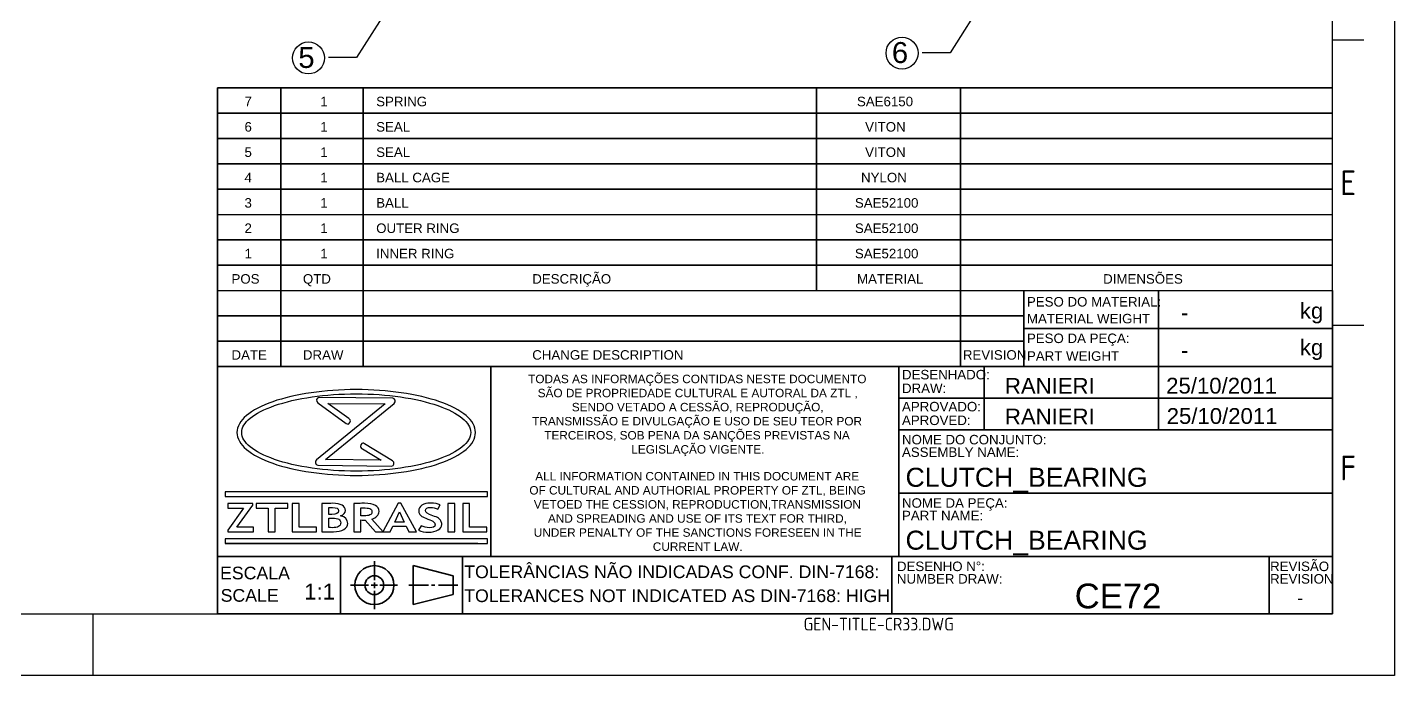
# Model space of a CAD drawing. Header units: millimetres. Extents: x 2626 to 2999, y 1108 to 1371.
# Drawn here: x 2803 to 2998.8, y 1107.7 to 1200.6 of the extents above; entities that cross this region are included whole.
import ezdxf
from ezdxf import colors
from ezdxf.entities.mleader import LeaderData, LeaderLine
from ezdxf.enums import TextEntityAlignment as Align
from ezdxf.math import Vec2, Vec3

# ---------------------------------------------------------------- set-up
doc = ezdxf.new("R2010")
doc.units = ezdxf.units.MM
doc.linetypes.add('ACAD_ISO02W100', pattern=[15, 12, -3])
doc.linetypes.add('ACAD_ISO05W100', pattern=[33, 24, -3, 0, -3, 0, -3])
for name, color, linetype, lineweight in [('AM_5', 3, 'Continuous', 25), ('AM_8', 40, 'ACAD_ISO02W100', 35), ('AM_BOR', 2, 'ACAD_ISO05W100', 35)]:
    doc.layers.add(name, color=color, linetype=linetype, lineweight=lineweight)
doc.layers.add('Camada 1', color=7, linetype='Continuous')
doc.styles.add('ACISOTS', font='isocp.shx', dxfattribs={"height": 1})
doc.styles.get("Standard").update_dxf_attribs({"font": 'arial.ttf'})

# ---------------------------------------------------------------- blocks, each defined once
blk = doc.blocks.new('A3 ZTL')
for p, q in [((401.17, 9.78), (401.17, 280.82)), ((19.57, 9.78), (401.17, 9.78))]:
    blk.add_line(p, q)
at = {"layer": 'AM_BOR', "color": 135, "linetype": 'Continuous', "lineweight": 25}
for p, q in [((410.96, 290.61), (410.96, 0)), ((410.96, 0), (0, 0))]:
    blk.add_line(p, q, dxfattribs=at)
at = {"layer": 'AM_BOR', "color": 135, "lineweight": 25}
for p, q in [((406.07, 100.29), (401.17, 100.29)), ((406.07, 55.28), (401.17, 55.28)), ((205.48, 9.78), (205.48, 0))]:
    blk.add_line(p, q, dxfattribs=at)
at = {"layer": 'AM_BOR', "color": 135, "lineweight": 25, "style": 'ACISOTS'}
for s, p in [('E', (403.62, 77.79)), ('F', (403.62, 32.78))]:
    blk.add_text(s, height=3.91, dxfattribs=at).set_placement(p, align=Align.MIDDLE)

msp = doc.modelspace()

# ---------------------------------------------------------------- linework, layer by layer
at = {"linetype": 'Continuous'}
for p, q in [((2830.246, 1173.741), (2989.966, 1173.741)), ((2830.246, 1162.851), (2989.966, 1162.851))]:
    msp.add_line(p, q, dxfattribs=at)
at = {"layer": 'AM_5'}
for centre in [(2928.288, 1196.869), (2843.275, 1196.166)]:
    msp.add_circle(centre, 2.291, dxfattribs=at)
at = {"layer": 'AM_8', "color": 0, "linetype": 'Continuous'}
for p, q in [((2830.246, 1191.891), (2830.246, 1116.568)), ((2830.246, 1191.891), (2989.966, 1191.891)), ((2839.321, 1191.891), (2839.321, 1151.961)), ((2851.118, 1191.891), (2851.118, 1151.961)), ((2916.052, 1191.891), (2916.052, 1162.851)), ((2936.648, 1191.891), (2936.648, 1151.961)), ((2830.246, 1188.261), (2989.966, 1188.261)), ((2830.246, 1184.631), (2989.966, 1184.631)), ((2830.246, 1181.001), (2989.966, 1181.001)), ((2830.246, 1181.001), (2989.966, 1181.001)), ((2830.246, 1177.371), (2989.966, 1177.371)), ((2989.966, 1170.111), (2830.246, 1170.111)), ((2989.966, 1170.111), (2830.246, 1170.111)), ((2830.246, 1166.481), (2989.966, 1166.481)), ((2945.723, 1151.961), (2945.723, 1162.851)), ((2965.009, 1162.851), (2965.009, 1157.406)), ((2989.966, 1116.568), (2989.966, 1162.851)), ((2945.723, 1159.221), (2830.246, 1159.221)), ((2945.723, 1157.406), (2989.966, 1157.406)), ((2965.009, 1157.406), (2965.009, 1151.961)), ((2830.246, 1155.591), (2945.723, 1155.591)), ((2830.246, 1151.961), (2926.441, 1151.961)), ((2869.402, 1151.961), (2869.402, 1124.736)), ((2926.441, 1151.961), (2989.966, 1151.961)), ((2927.826, 1151.961), (2927.826, 1134.718)), ((2940.053, 1151.961), (2940.053, 1142.886)), ((2965.009, 1151.961), (2965.009, 1142.886)), ((2927.826, 1147.423), (2989.966, 1147.423)), ((2927.826, 1142.886), (2989.966, 1142.886)), ((2927.826, 1134.718), (2927.826, 1124.736)), ((2927.826, 1133.811), (2989.966, 1133.811)), ((2831.336, 1126.642), (2867.528, 1126.642)), ((2926.441, 1124.736), (2830.246, 1124.736)), ((2847.882, 1124.736), (2847.882, 1116.568)), ((2852.718, 1124.081), (2852.718, 1121.388)), ((2865.358, 1124.736), (2865.358, 1116.568)), ((2926.441, 1124.736), (2980.891, 1124.736)), ((2926.819, 1116.568), (2926.819, 1124.736)), ((2989.966, 1124.736), (2980.891, 1124.736)), ((2980.891, 1124.736), (2980.891, 1116.568)), ((2864, 1121.998), (2858.291, 1123.446)), ((2858.291, 1123.446), (2858.291, 1117.858)), ((2849.306, 1120.652), (2851.868, 1120.652)), ((2852.256, 1120.652), (2853.158, 1120.652)), ((2852.718, 1121.014), (2852.718, 1120.209)), ((2853.505, 1120.652), (2856.051, 1120.652)), ((2857.669, 1120.652), (2860.476, 1120.652)), ((2860.908, 1120.652), (2861.36, 1120.652)), ((2861.882, 1120.652), (2864.662, 1120.652)), ((2864, 1121.998), (2864, 1119.306)), ((2852.718, 1119.849), (2852.718, 1117.223)), ((2864, 1119.306), (2858.291, 1117.858)), ((2830.246, 1116.568), (2989.966, 1116.568))]:
    msp.add_line(p, q, dxfattribs=at)
for radius in [2.794, 1.346]:
    msp.add_circle((2852.718, 1120.652), radius, dxfattribs=at)
at = {"layer": 'Camada 1'}
for points, knots in [([(2850.121, 1148.663), (2852.401, 1148.663), (2854.58, 1148.503), (2856.571, 1148.214), (2856.571, 1148.214), (2858.64, 1147.914), (2860.506, 1147.474), (2862.071, 1146.927), (2862.071, 1146.927), (2863.677, 1146.367), (2864.973, 1145.69), (2865.86, 1144.933), (2865.86, 1144.933), (2866.722, 1144.195), (2867.199, 1143.38), (2867.199, 1142.518), (2867.199, 1142.518), (2867.199, 1141.655), (2866.722, 1140.84), (2865.86, 1140.102), (2865.86, 1140.102), (2864.973, 1139.345), (2863.677, 1138.668), (2862.071, 1138.108), (2862.071, 1138.108), (2860.506, 1137.561), (2858.64, 1137.121), (2856.571, 1136.82), (2856.571, 1136.82), (2854.58, 1136.531), (2852.401, 1136.372), (2850.121, 1136.372), (2850.121, 1136.372), (2847.841, 1136.372), (2845.662, 1136.531), (2843.671, 1136.82), (2843.671, 1136.82), (2841.602, 1137.121), (2839.736, 1137.561), (2838.171, 1138.108), (2838.171, 1138.108), (2836.565, 1138.668), (2835.268, 1139.345), (2834.382, 1140.102), (2834.382, 1140.102), (2833.519, 1140.84), (2833.043, 1141.655), (2833.043, 1142.518), (2833.043, 1142.518), (2833.043, 1143.38), (2833.519, 1144.195), (2834.382, 1144.933), (2834.382, 1144.933), (2835.268, 1145.69), (2836.565, 1146.367), (2838.171, 1146.927), (2838.171, 1146.927), (2839.736, 1147.474), (2841.602, 1147.914), (2843.671, 1148.214), (2843.671, 1148.214), (2845.662, 1148.503), (2847.841, 1148.663), (2850.121, 1148.663)], [0, 0, 0, 0, 0.0588235, 0.0588235, 0.0588235, 0.0588235, 0.1176471, 0.1176471, 0.1176471, 0.1176471, 0.1764706, 0.1764706, 0.1764706, 0.1764706, 0.2352941, 0.2352941, 0.2352941, 0.2352941, 0.2941176, 0.2941176, 0.2941176, 0.2941176, 0.3529412, 0.3529412, 0.3529412, 0.3529412, 0.4117647, 0.4117647, 0.4117647, 0.4117647, 0.4705882, 0.4705882, 0.4705882, 0.4705882, 0.5294118, 0.5294118, 0.5294118, 0.5294118, 0.5882353, 0.5882353, 0.5882353, 0.5882353, 0.6470588, 0.6470588, 0.6470588, 0.6470588, 0.7058824, 0.7058824, 0.7058824, 0.7058824, 0.7647059, 0.7647059, 0.7647059, 0.7647059, 0.8235294, 0.8235294, 0.8235294, 0.8235294, 0.8823529, 0.8823529, 0.8823529, 0.8823529, 1, 1, 1, 1]), ([(2850.121, 1148.057), (2847.881, 1148.057), (2845.743, 1147.901), (2843.794, 1147.619), (2843.794, 1147.619), (2841.769, 1147.325), (2839.946, 1146.896), (2838.421, 1146.364), (2838.421, 1146.364), (2836.937, 1145.846), (2835.741, 1145.234), (2834.926, 1144.562), (2834.926, 1144.562), (2834.154, 1143.924), (2833.726, 1143.233), (2833.726, 1142.518), (2833.726, 1142.518), (2833.726, 1141.802), (2834.154, 1141.111), (2834.926, 1140.473), (2834.926, 1140.473), (2835.741, 1139.801), (2836.937, 1139.189), (2838.421, 1138.671), (2838.421, 1138.671), (2839.946, 1138.139), (2841.769, 1137.709), (2843.794, 1137.416), (2843.794, 1137.416), (2845.743, 1137.134), (2847.881, 1136.978), (2850.121, 1136.978), (2850.121, 1136.978), (2852.361, 1136.978), (2854.499, 1137.134), (2856.448, 1137.416), (2856.448, 1137.416), (2858.473, 1137.709), (2860.296, 1138.139), (2861.821, 1138.671), (2861.821, 1138.671), (2863.305, 1139.189), (2864.501, 1139.801), (2865.316, 1140.473), (2865.316, 1140.473), (2866.088, 1141.111), (2866.516, 1141.802), (2866.516, 1142.518), (2866.516, 1142.518), (2866.516, 1143.233), (2866.088, 1143.924), (2865.316, 1144.562), (2865.316, 1144.562), (2864.501, 1145.234), (2863.305, 1145.846), (2861.821, 1146.364), (2861.821, 1146.364), (2860.296, 1146.896), (2858.473, 1147.325), (2856.448, 1147.619), (2856.448, 1147.619), (2854.499, 1147.901), (2852.361, 1148.057), (2850.121, 1148.057)], [0, 0, 0, 0, 0.0588235, 0.0588235, 0.0588235, 0.0588235, 0.1176471, 0.1176471, 0.1176471, 0.1176471, 0.1764706, 0.1764706, 0.1764706, 0.1764706, 0.2352941, 0.2352941, 0.2352941, 0.2352941, 0.2941176, 0.2941176, 0.2941176, 0.2941176, 0.3529412, 0.3529412, 0.3529412, 0.3529412, 0.4117647, 0.4117647, 0.4117647, 0.4117647, 0.4705882, 0.4705882, 0.4705882, 0.4705882, 0.5294118, 0.5294118, 0.5294118, 0.5294118, 0.5882353, 0.5882353, 0.5882353, 0.5882353, 0.6470588, 0.6470588, 0.6470588, 0.6470588, 0.7058824, 0.7058824, 0.7058824, 0.7058824, 0.7647059, 0.7647059, 0.7647059, 0.7647059, 0.8235294, 0.8235294, 0.8235294, 0.8235294, 0.8823529, 0.8823529, 0.8823529, 0.8823529, 1, 1, 1, 1]), ([(2848.701, 1143.826), (2848.701, 1143.826), (2844.609, 1146.758), (2844.609, 1146.758), (2844.609, 1146.758), (2844.304, 1146.976), (2844.428, 1147.53), (2844.787, 1147.527), (2844.787, 1147.527), (2844.787, 1147.527), (2855.354, 1147.442), (2855.354, 1147.442), (2855.354, 1147.442), (2855.701, 1147.44), (2855.83, 1146.917), (2855.547, 1146.686), (2855.547, 1146.686), (2855.547, 1146.686), (2845.709, 1138.671), (2845.709, 1138.671), (2845.709, 1138.671), (2845.709, 1138.671), (2853.682, 1138.543), (2853.682, 1138.543), (2853.682, 1138.543), (2853.682, 1138.543), (2851, 1140.159), (2851, 1140.159), (2851, 1140.159), (2850.824, 1140.265), (2850.648, 1140.371), (2850.801, 1140.74), (2850.801, 1140.74), (2850.955, 1141.108), (2851.132, 1141.002), (2851.308, 1140.896), (2851.308, 1140.896), (2851.308, 1140.896), (2855.328, 1138.474), (2855.328, 1138.474), (2855.328, 1138.474), (2855.657, 1138.275), (2855.541, 1137.685), (2855.17, 1137.691), (2855.17, 1137.691), (2855.17, 1137.691), (2844.604, 1137.861), (2844.604, 1137.861), (2844.604, 1137.861), (2844.258, 1137.867), (2844.131, 1138.388), (2844.413, 1138.618), (2844.413, 1138.618), (2844.413, 1138.618), (2854.241, 1146.624), (2854.241, 1146.624), (2854.241, 1146.624), (2854.241, 1146.624), (2846.05, 1146.69), (2846.05, 1146.69), (2846.05, 1146.69), (2846.05, 1146.69), (2849.054, 1144.537), (2849.054, 1144.537), (2849.054, 1144.537), (2849.221, 1144.417), (2849.389, 1144.297), (2849.212, 1143.942), (2849.212, 1143.942), (2849.035, 1143.586), (2848.868, 1143.706), (2848.701, 1143.826)], [0, 0, 0, 0, 0.0526316, 0.0526316, 0.0526316, 0.0526316, 0.1052632, 0.1052632, 0.1052632, 0.1052632, 0.1578947, 0.1578947, 0.1578947, 0.1578947, 0.2105263, 0.2105263, 0.2105263, 0.2105263, 0.2631579, 0.2631579, 0.2631579, 0.2631579, 0.3157895, 0.3157895, 0.3157895, 0.3157895, 0.3684211, 0.3684211, 0.3684211, 0.3684211, 0.4210526, 0.4210526, 0.4210526, 0.4210526, 0.4736842, 0.4736842, 0.4736842, 0.4736842, 0.5263158, 0.5263158, 0.5263158, 0.5263158, 0.5789474, 0.5789474, 0.5789474, 0.5789474, 0.6315789, 0.6315789, 0.6315789, 0.6315789, 0.6842105, 0.6842105, 0.6842105, 0.6842105, 0.7368421, 0.7368421, 0.7368421, 0.7368421, 0.7894737, 0.7894737, 0.7894737, 0.7894737, 0.8421053, 0.8421053, 0.8421053, 0.8421053, 0.8947368, 0.8947368, 0.8947368, 0.8947368, 1, 1, 1, 1]), ([(2831.409, 1134), (2831.409, 1134), (2868.833, 1134), (2868.833, 1134), (2868.833, 1134), (2868.833, 1134), (2868.906, 1134), (2868.906, 1134), (2868.906, 1134), (2868.906, 1134), (2868.906, 1133.927), (2868.906, 1133.927), (2868.906, 1133.927), (2868.906, 1133.927), (2868.906, 1133.44), (2868.906, 1133.44), (2868.906, 1133.44), (2868.906, 1133.44), (2868.906, 1133.366), (2868.906, 1133.366), (2868.906, 1133.366), (2868.906, 1133.366), (2868.833, 1133.366), (2868.833, 1133.366), (2868.833, 1133.366), (2868.833, 1133.366), (2831.409, 1133.366), (2831.409, 1133.366), (2831.409, 1133.366), (2831.409, 1133.366), (2831.336, 1133.366), (2831.336, 1133.366), (2831.336, 1133.366), (2831.336, 1133.366), (2831.336, 1133.44), (2831.336, 1133.44), (2831.336, 1133.44), (2831.336, 1133.44), (2831.336, 1133.927), (2831.336, 1133.927), (2831.336, 1133.927), (2831.336, 1133.927), (2831.336, 1134), (2831.336, 1134), (2831.336, 1134), (2831.336, 1134), (2831.409, 1134), (2831.409, 1134)], [0, 0, 0, 0, 0.0769231, 0.0769231, 0.0769231, 0.0769231, 0.1538462, 0.1538462, 0.1538462, 0.1538462, 0.2307692, 0.2307692, 0.2307692, 0.2307692, 0.3076923, 0.3076923, 0.3076923, 0.3076923, 0.3846154, 0.3846154, 0.3846154, 0.3846154, 0.4615385, 0.4615385, 0.4615385, 0.4615385, 0.5384615, 0.5384615, 0.5384615, 0.5384615, 0.6153846, 0.6153846, 0.6153846, 0.6153846, 0.6923077, 0.6923077, 0.6923077, 0.6923077, 0.7692308, 0.7692308, 0.7692308, 0.7692308, 0.8461538, 0.8461538, 0.8461538, 0.8461538, 1, 1, 1, 1]), ([(2831.708, 1128.305), (2831.708, 1128.305), (2831.708, 1128.536), (2831.708, 1128.536), (2831.708, 1128.536), (2831.708, 1128.536), (2833.998, 1131.702), (2833.998, 1131.702), (2833.998, 1131.702), (2833.998, 1131.702), (2831.747, 1131.702), (2831.747, 1131.702), (2831.747, 1131.702), (2831.747, 1131.702), (2831.747, 1132.338), (2831.747, 1132.338), (2831.747, 1132.338), (2831.747, 1132.338), (2835.325, 1132.338), (2835.325, 1132.338), (2835.325, 1132.338), (2835.325, 1132.338), (2835.325, 1132.107), (2835.325, 1132.107), (2835.325, 1132.107), (2835.325, 1132.107), (2833.028, 1128.941), (2833.028, 1128.941), (2833.028, 1128.941), (2833.028, 1128.941), (2835.407, 1128.941), (2835.407, 1128.941), (2835.407, 1128.941), (2835.407, 1128.941), (2835.407, 1128.305), (2835.407, 1128.305), (2835.407, 1128.305), (2835.407, 1128.305), (2831.708, 1128.305), (2831.708, 1128.305)], [0, 0, 0, 0, 0.0909091, 0.0909091, 0.0909091, 0.0909091, 0.1818182, 0.1818182, 0.1818182, 0.1818182, 0.2727273, 0.2727273, 0.2727273, 0.2727273, 0.3636364, 0.3636364, 0.3636364, 0.3636364, 0.4545455, 0.4545455, 0.4545455, 0.4545455, 0.5454545, 0.5454545, 0.5454545, 0.5454545, 0.6363636, 0.6363636, 0.6363636, 0.6363636, 0.7272727, 0.7272727, 0.7272727, 0.7272727, 0.8181818, 0.8181818, 0.8181818, 0.8181818, 1, 1, 1, 1]), ([(2838.502, 1131.702), (2838.502, 1131.702), (2838.502, 1128.305), (2838.502, 1128.305), (2838.502, 1128.305), (2838.502, 1128.305), (2837.527, 1128.305), (2837.527, 1128.305), (2837.527, 1128.305), (2837.527, 1128.305), (2837.527, 1131.702), (2837.527, 1131.702), (2837.527, 1131.702), (2837.527, 1131.702), (2835.782, 1131.702), (2835.782, 1131.702), (2835.782, 1131.702), (2835.782, 1131.702), (2835.782, 1132.338), (2835.782, 1132.338), (2835.782, 1132.338), (2835.782, 1132.338), (2840.325, 1132.338), (2840.325, 1132.338), (2840.325, 1132.338), (2840.325, 1132.338), (2840.325, 1131.702), (2840.325, 1131.702), (2840.325, 1131.702), (2840.325, 1131.702), (2838.502, 1131.702), (2838.502, 1131.702)], [0, 0, 0, 0, 0.1111111, 0.1111111, 0.1111111, 0.1111111, 0.2222222, 0.2222222, 0.2222222, 0.2222222, 0.3333333, 0.3333333, 0.3333333, 0.3333333, 0.4444444, 0.4444444, 0.4444444, 0.4444444, 0.5555556, 0.5555556, 0.5555556, 0.5555556, 0.6666667, 0.6666667, 0.6666667, 0.6666667, 0.7777778, 0.7777778, 0.7777778, 0.7777778, 1, 1, 1, 1]), ([(2840.962, 1128.305), (2840.962, 1128.305), (2840.962, 1132.338), (2840.962, 1132.338), (2840.962, 1132.338), (2840.962, 1132.338), (2841.937, 1132.338), (2841.937, 1132.338), (2841.937, 1132.338), (2841.937, 1132.338), (2841.937, 1128.941), (2841.937, 1128.941), (2841.937, 1128.941), (2841.937, 1128.941), (2844.418, 1128.941), (2844.418, 1128.941), (2844.418, 1128.941), (2844.418, 1128.941), (2844.418, 1128.305), (2844.418, 1128.305), (2844.418, 1128.305), (2844.418, 1128.305), (2840.962, 1128.305), (2840.962, 1128.305)], [0, 0, 0, 0, 0.1428571, 0.1428571, 0.1428571, 0.1428571, 0.2857143, 0.2857143, 0.2857143, 0.2857143, 0.4285714, 0.4285714, 0.4285714, 0.4285714, 0.5714286, 0.5714286, 0.5714286, 0.5714286, 0.7142857, 0.7142857, 0.7142857, 0.7142857, 1, 1, 1, 1]), ([(2846.882, 1128.305), (2846.882, 1128.305), (2845.203, 1128.305), (2845.203, 1128.305), (2845.203, 1128.305), (2845.203, 1128.305), (2845.203, 1132.335), (2845.203, 1132.335), (2845.203, 1132.335), (2845.944, 1132.361), (2846.461, 1132.374), (2846.758, 1132.374), (2846.758, 1132.374), (2847.329, 1132.374), (2847.774, 1132.285), (2848.095, 1132.105), (2848.095, 1132.105), (2848.416, 1131.927), (2848.575, 1131.671), (2848.575, 1131.339), (2848.575, 1131.339), (2848.575, 1131.02), (2848.345, 1130.767), (2847.886, 1130.582), (2847.886, 1130.582), (2848.568, 1130.407), (2848.909, 1130.047), (2848.909, 1129.502), (2848.909, 1129.502), (2848.909, 1129.135), (2848.72, 1128.844), (2848.344, 1128.628), (2848.344, 1128.628), (2847.967, 1128.413), (2847.48, 1128.305), (2846.882, 1128.305)], [0, 0, 0, 0, 0.1, 0.1, 0.1, 0.1, 0.2, 0.2, 0.2, 0.2, 0.3, 0.3, 0.3, 0.3, 0.4, 0.4, 0.4, 0.4, 0.5, 0.5, 0.5, 0.5, 0.6, 0.6, 0.6, 0.6, 0.7, 0.7, 0.7, 0.7, 0.8, 0.8, 0.8, 0.8, 1, 1, 1, 1]), ([(2852.865, 1128.305), (2852.865, 1128.305), (2851.401, 1129.97), (2851.401, 1129.97), (2851.401, 1129.97), (2851.253, 1129.972), (2851.048, 1129.978), (2850.782, 1129.99), (2850.782, 1129.99), (2850.782, 1129.99), (2850.782, 1128.305), (2850.782, 1128.305), (2850.782, 1128.305), (2850.782, 1128.305), (2849.77, 1128.305), (2849.77, 1128.305), (2849.77, 1128.305), (2849.77, 1128.305), (2849.77, 1132.338), (2849.77, 1132.338), (2849.77, 1132.338), (2849.825, 1132.338), (2850.036, 1132.345), (2850.404, 1132.359), (2850.404, 1132.359), (2850.771, 1132.373), (2851.067, 1132.38), (2851.292, 1132.38), (2851.292, 1132.38), (2852.686, 1132.38), (2853.383, 1131.983), (2853.383, 1131.19), (2853.383, 1131.19), (2853.383, 1130.951), (2853.286, 1130.734), (2853.094, 1130.538), (2853.094, 1130.538), (2852.902, 1130.341), (2852.659, 1130.203), (2852.367, 1130.122), (2852.367, 1130.122), (2852.367, 1130.122), (2853.989, 1128.305), (2853.989, 1128.305), (2853.989, 1128.305), (2853.989, 1128.305), (2852.865, 1128.305), (2852.865, 1128.305)], [0, 0, 0, 0, 0.0769231, 0.0769231, 0.0769231, 0.0769231, 0.1538462, 0.1538462, 0.1538462, 0.1538462, 0.2307692, 0.2307692, 0.2307692, 0.2307692, 0.3076923, 0.3076923, 0.3076923, 0.3076923, 0.3846154, 0.3846154, 0.3846154, 0.3846154, 0.4615385, 0.4615385, 0.4615385, 0.4615385, 0.5384615, 0.5384615, 0.5384615, 0.5384615, 0.6153846, 0.6153846, 0.6153846, 0.6153846, 0.6923077, 0.6923077, 0.6923077, 0.6923077, 0.7692308, 0.7692308, 0.7692308, 0.7692308, 0.8461538, 0.8461538, 0.8461538, 0.8461538, 1, 1, 1, 1]), ([(2857.661, 1128.305), (2857.661, 1128.305), (2857.26, 1129.122), (2857.26, 1129.122), (2857.26, 1129.122), (2857.26, 1129.122), (2855.379, 1129.122), (2855.379, 1129.122), (2855.379, 1129.122), (2855.379, 1129.122), (2854.997, 1128.305), (2854.997, 1128.305), (2854.997, 1128.305), (2854.997, 1128.305), (2853.915, 1128.305), (2853.915, 1128.305), (2853.915, 1128.305), (2853.915, 1128.305), (2856.103, 1132.394), (2856.103, 1132.394), (2856.103, 1132.394), (2856.103, 1132.394), (2856.53, 1132.394), (2856.53, 1132.394), (2856.53, 1132.394), (2856.53, 1132.394), (2858.736, 1128.305), (2858.736, 1128.305), (2858.736, 1128.305), (2858.736, 1128.305), (2857.661, 1128.305), (2857.661, 1128.305)], [0, 0, 0, 0, 0.1111111, 0.1111111, 0.1111111, 0.1111111, 0.2222222, 0.2222222, 0.2222222, 0.2222222, 0.3333333, 0.3333333, 0.3333333, 0.3333333, 0.4444444, 0.4444444, 0.4444444, 0.4444444, 0.5555556, 0.5555556, 0.5555556, 0.5555556, 0.6666667, 0.6666667, 0.6666667, 0.6666667, 0.7777778, 0.7777778, 0.7777778, 0.7777778, 1, 1, 1, 1]), ([(2859.055, 1128.527), (2859.055, 1128.527), (2859.415, 1129.169), (2859.415, 1129.169), (2859.415, 1129.169), (2859.799, 1128.971), (2860.177, 1128.872), (2860.55, 1128.872), (2860.55, 1128.872), (2861.123, 1128.872), (2861.408, 1129.019), (2861.408, 1129.312), (2861.408, 1129.312), (2861.408, 1129.45), (2861.34, 1129.581), (2861.206, 1129.706), (2861.206, 1129.706), (2861.071, 1129.831), (2860.793, 1129.971), (2860.372, 1130.126), (2860.372, 1130.126), (2859.951, 1130.281), (2859.667, 1130.409), (2859.521, 1130.509), (2859.521, 1130.509), (2859.376, 1130.609), (2859.263, 1130.727), (2859.184, 1130.866), (2859.184, 1130.866), (2859.106, 1131.003), (2859.066, 1131.155), (2859.066, 1131.322), (2859.066, 1131.322), (2859.066, 1131.634), (2859.222, 1131.893), (2859.533, 1132.099), (2859.533, 1132.099), (2859.844, 1132.304), (2860.243, 1132.407), (2860.73, 1132.407), (2860.73, 1132.407), (2861.364, 1132.407), (2861.83, 1132.319), (2862.128, 1132.146), (2862.128, 1132.146), (2862.128, 1132.146), (2861.831, 1131.529), (2861.831, 1131.529), (2861.831, 1131.529), (2861.49, 1131.709), (2861.128, 1131.799), (2860.749, 1131.799), (2860.749, 1131.799), (2860.524, 1131.799), (2860.35, 1131.755), (2860.226, 1131.668), (2860.226, 1131.668), (2860.102, 1131.581), (2860.041, 1131.467), (2860.041, 1131.328), (2860.041, 1131.328), (2860.041, 1131.097), (2860.388, 1130.856), (2861.085, 1130.606), (2861.085, 1130.606), (2861.453, 1130.475), (2861.717, 1130.352), (2861.88, 1130.242), (2861.88, 1130.242), (2862.042, 1130.131), (2862.166, 1130.001), (2862.251, 1129.853), (2862.251, 1129.853), (2862.336, 1129.706), (2862.378, 1129.541), (2862.378, 1129.359), (2862.378, 1129.359), (2862.378, 1129.032), (2862.203, 1128.763), (2861.851, 1128.553), (2861.851, 1128.553), (2861.501, 1128.341), (2861.03, 1128.236), (2860.441, 1128.236), (2860.441, 1128.236), (2859.929, 1128.236), (2859.468, 1128.333), (2859.055, 1128.527)], [0, 0, 0, 0, 0.0434783, 0.0434783, 0.0434783, 0.0434783, 0.0869565, 0.0869565, 0.0869565, 0.0869565, 0.1304348, 0.1304348, 0.1304348, 0.1304348, 0.173913, 0.173913, 0.173913, 0.173913, 0.2173913, 0.2173913, 0.2173913, 0.2173913, 0.2608696, 0.2608696, 0.2608696, 0.2608696, 0.3043478, 0.3043478, 0.3043478, 0.3043478, 0.3478261, 0.3478261, 0.3478261, 0.3478261, 0.3913043, 0.3913043, 0.3913043, 0.3913043, 0.4347826, 0.4347826, 0.4347826, 0.4347826, 0.4782609, 0.4782609, 0.4782609, 0.4782609, 0.5217391, 0.5217391, 0.5217391, 0.5217391, 0.5652174, 0.5652174, 0.5652174, 0.5652174, 0.6086957, 0.6086957, 0.6086957, 0.6086957, 0.6521739, 0.6521739, 0.6521739, 0.6521739, 0.6956522, 0.6956522, 0.6956522, 0.6956522, 0.7391304, 0.7391304, 0.7391304, 0.7391304, 0.7826087, 0.7826087, 0.7826087, 0.7826087, 0.826087, 0.826087, 0.826087, 0.826087, 0.8695652, 0.8695652, 0.8695652, 0.8695652, 0.9130435, 0.9130435, 0.9130435, 0.9130435, 1, 1, 1, 1]), ([(2863.258, 1128.305), (2863.258, 1128.305), (2863.258, 1132.338), (2863.258, 1132.338), (2863.258, 1132.338), (2863.258, 1132.338), (2864.233, 1132.338), (2864.233, 1132.338), (2864.233, 1132.338), (2864.233, 1132.338), (2864.233, 1128.305), (2864.233, 1128.305), (2864.233, 1128.305), (2864.233, 1128.305), (2863.258, 1128.305), (2863.258, 1128.305)], [0, 0, 0, 0, 0.2, 0.2, 0.2, 0.2, 0.4, 0.4, 0.4, 0.4, 0.6, 0.6, 0.6, 0.6, 1, 1, 1, 1]), ([(2865.375, 1128.305), (2865.375, 1128.305), (2865.375, 1132.338), (2865.375, 1132.338), (2865.375, 1132.338), (2865.375, 1132.338), (2866.349, 1132.338), (2866.349, 1132.338), (2866.349, 1132.338), (2866.349, 1132.338), (2866.349, 1128.941), (2866.349, 1128.941), (2866.349, 1128.941), (2866.349, 1128.941), (2868.83, 1128.941), (2868.83, 1128.941), (2868.83, 1128.941), (2868.83, 1128.941), (2868.83, 1128.305), (2868.83, 1128.305), (2868.83, 1128.305), (2868.83, 1128.305), (2865.375, 1128.305), (2865.375, 1128.305)], [0, 0, 0, 0, 0.1428571, 0.1428571, 0.1428571, 0.1428571, 0.2857143, 0.2857143, 0.2857143, 0.2857143, 0.4285714, 0.4285714, 0.4285714, 0.4285714, 0.5714286, 0.5714286, 0.5714286, 0.5714286, 0.7142857, 0.7142857, 0.7142857, 0.7142857, 1, 1, 1, 1]), ([(2846.178, 1131.763), (2846.178, 1131.763), (2846.178, 1130.796), (2846.178, 1130.796), (2846.178, 1130.796), (2846.327, 1130.79), (2846.484, 1130.786), (2846.649, 1130.786), (2846.649, 1130.786), (2847.284, 1130.786), (2847.601, 1130.961), (2847.601, 1131.311), (2847.601, 1131.311), (2847.601, 1131.621), (2847.313, 1131.776), (2846.737, 1131.776), (2846.737, 1131.776), (2846.584, 1131.776), (2846.398, 1131.772), (2846.178, 1131.763)], [0, 0, 0, 0, 0.1666667, 0.1666667, 0.1666667, 0.1666667, 0.3333333, 0.3333333, 0.3333333, 0.3333333, 0.5, 0.5, 0.5, 0.5, 0.6666667, 0.6666667, 0.6666667, 0.6666667, 1, 1, 1, 1]), ([(2846.178, 1130.238), (2846.178, 1130.238), (2846.178, 1128.905), (2846.178, 1128.905), (2846.178, 1128.905), (2846.375, 1128.892), (2846.534, 1128.885), (2846.657, 1128.885), (2846.657, 1128.885), (2847.092, 1128.885), (2847.408, 1128.94), (2847.603, 1129.048), (2847.603, 1129.048), (2847.799, 1129.156), (2847.898, 1129.337), (2847.898, 1129.588), (2847.898, 1129.588), (2847.898, 1129.817), (2847.807, 1129.984), (2847.624, 1130.088), (2847.624, 1130.088), (2847.441, 1130.194), (2847.123, 1130.245), (2846.669, 1130.245), (2846.669, 1130.245), (2846.574, 1130.245), (2846.41, 1130.243), (2846.178, 1130.238)], [0, 0, 0, 0, 0.125, 0.125, 0.125, 0.125, 0.25, 0.25, 0.25, 0.25, 0.375, 0.375, 0.375, 0.375, 0.5, 0.5, 0.5, 0.5, 0.625, 0.625, 0.625, 0.625, 0.75, 0.75, 0.75, 0.75, 1, 1, 1, 1]), ([(2850.782, 1131.716), (2850.782, 1131.716), (2850.782, 1130.596), (2850.782, 1130.596), (2850.782, 1130.596), (2850.962, 1130.585), (2851.1, 1130.579), (2851.195, 1130.579), (2851.195, 1130.579), (2851.601, 1130.579), (2851.899, 1130.621), (2852.087, 1130.706), (2852.087, 1130.706), (2852.277, 1130.79), (2852.371, 1130.954), (2852.371, 1131.198), (2852.371, 1131.198), (2852.371, 1131.397), (2852.27, 1131.536), (2852.067, 1131.614), (2852.067, 1131.614), (2851.865, 1131.693), (2851.546, 1131.732), (2851.112, 1131.732), (2851.112, 1131.732), (2851.007, 1131.732), (2850.897, 1131.727), (2850.782, 1131.716)], [0, 0, 0, 0, 0.125, 0.125, 0.125, 0.125, 0.25, 0.25, 0.25, 0.25, 0.375, 0.375, 0.375, 0.375, 0.5, 0.5, 0.5, 0.5, 0.625, 0.625, 0.625, 0.625, 0.75, 0.75, 0.75, 0.75, 1, 1, 1, 1]), ([(2856.317, 1131.16), (2856.317, 1131.16), (2855.657, 1129.67), (2855.657, 1129.67), (2855.657, 1129.67), (2855.657, 1129.67), (2856.975, 1129.67), (2856.975, 1129.67), (2856.975, 1129.67), (2856.975, 1129.67), (2856.317, 1131.16), (2856.317, 1131.16)], [0, 0, 0, 0, 0.25, 0.25, 0.25, 0.25, 0.5, 0.5, 0.5, 0.5, 1, 1, 1, 1]), ([(2831.409, 1127.276), (2831.409, 1127.276), (2868.833, 1127.276), (2868.833, 1127.276), (2868.833, 1127.276), (2868.833, 1127.276), (2868.906, 1127.276), (2868.906, 1127.276), (2868.906, 1127.276), (2868.906, 1127.276), (2868.906, 1127.203), (2868.906, 1127.203), (2868.906, 1127.203), (2868.906, 1127.203), (2868.906, 1126.716), (2868.906, 1126.716), (2868.906, 1126.716), (2868.906, 1126.716), (2868.906, 1126.642), (2868.906, 1126.642), (2868.906, 1126.642), (2868.906, 1126.642), (2868.833, 1126.642), (2868.833, 1126.642), (2868.833, 1126.642), (2868.833, 1126.642), (2831.409, 1126.642), (2831.409, 1126.642), (2831.409, 1126.642), (2831.409, 1126.642), (2831.336, 1126.642), (2831.336, 1126.642), (2831.336, 1126.642), (2831.336, 1126.642), (2831.336, 1126.716), (2831.336, 1126.716), (2831.336, 1126.716), (2831.336, 1126.716), (2831.336, 1127.203), (2831.336, 1127.203), (2831.336, 1127.203), (2831.336, 1127.203), (2831.336, 1127.276), (2831.336, 1127.276), (2831.336, 1127.276), (2831.336, 1127.276), (2831.409, 1127.276), (2831.409, 1127.276)], [0, 0, 0, 0, 0.0769231, 0.0769231, 0.0769231, 0.0769231, 0.1538462, 0.1538462, 0.1538462, 0.1538462, 0.2307692, 0.2307692, 0.2307692, 0.2307692, 0.3076923, 0.3076923, 0.3076923, 0.3076923, 0.3846154, 0.3846154, 0.3846154, 0.3846154, 0.4615385, 0.4615385, 0.4615385, 0.4615385, 0.5384615, 0.5384615, 0.5384615, 0.5384615, 0.6153846, 0.6153846, 0.6153846, 0.6153846, 0.6923077, 0.6923077, 0.6923077, 0.6923077, 0.7692308, 0.7692308, 0.7692308, 0.7692308, 0.8461538, 0.8461538, 0.8461538, 0.8461538, 1, 1, 1, 1])]:
    msp.add_open_spline(points, degree=3, knots=knots, dxfattribs=at)

# ---------------------------------------------------------------- block references
at = {"linetype": 'ByBlock', "lineweight": 0, "xscale": 0.9075000000000002, "yscale": 0.9075000000000002, "zscale": 0.9075000000000002}
msp.add_blockref('A3 ZTL', (2625.9, 1107.689), dxfattribs=at)

# ---------------------------------------------------------------- texts
at = {"color": 0, "linetype": 'Continuous', "char_height": 1.21, "attachment_point": 1}
for s, insert in [('\\pi-0.030453;TODAS AS INFORMAÇÕES CONTIDAS NESTE DOCUMENTO \\P\\pi1.3368;SÃO DE PROPRIEDADE CULTURAL E AUTORAL DA ZTL , \\P\\pi6.2214;SENDO VETADO A CESSÃO, REPRODUÇÃO, \\P\\pi0.5502;TRANSMISSÃO E DIVULGAÇÃO E USO DE SEU TEOR POR \\P\\pi2.2748;TERCEIROS, SOB PENA DA SANÇÕES PREVISTAS NA \\P\\pi14.743;LEGISLAÇÃO VIGENTE.', (2874.772, 1150.795)), ('\\pi0.99054;ALL INFORMATION CONTAINED IN THIS DOCUMENT ARE \\P\\pi0.14494;OF CULTURAL AND AUTHORIAL PROPERTY OF ZTL, BEING  \\P\\pi0.78254;VETOED THE CESSION, REPRODUCTION,TRANSMISSION \\P\\pi2.8043;AND SPREADING AND USE OF ITS TEXT FOR THIRD, \\P\\pi0.77387;UNDER PENALTY OF THE SANCTIONS FORESEEN IN THE \\P\\pi17.825;CURRENT LAW.', (2874.772, 1136.862))]:
    msp.add_mtext_dynamic_manual_height_columns(s, width=48.28462, gutter_width=12.5, heights=[0], dxfattribs=dict(at, insert=insert))
at = {"layer": 'AM_8', "color": 0, "linetype": 'Continuous'}
for s, height, p in [('7', 1.361, (2834.118, 1189.25)), ('1', 1.361, (2844.963, 1189.25)), ('SPRING', 1.3613, (2852.978, 1189.25)), ('SAE6150', 1.3613, (2921.835, 1189.25)), ('6', 1.361, (2834.118, 1185.62)), ('1', 1.361, (2844.963, 1185.62)), ('SEAL', 1.3613, (2852.978, 1185.62)), ('VITON', 1.3613, (2923.002, 1185.62)), ('5', 1.361, (2834.118, 1181.99)), ('1', 1.361, (2844.963, 1181.99)), ('SEAL', 1.3613, (2852.978, 1181.99)), ('VITON', 1.3613, (2923.002, 1181.99)), ('4', 1.361, (2834.118, 1178.36)), ('1', 1.361, (2844.963, 1178.36)), ('BALL CAGE', 1.3613, (2852.978, 1178.36)), ('NYLON', 1.3613, (2922.419, 1178.36)), ('3', 1.361, (2834.118, 1174.73)), ('1', 1.361, (2844.963, 1174.73)), ('BALL', 1.3613, (2852.978, 1174.73)), ('SAE52100', 1.3613, (2921.543, 1174.73)), ('2', 1.361, (2834.118, 1171.1)), ('1', 1.361, (2844.963, 1171.1)), ('OUTER RING', 1.3613, (2852.978, 1171.1)), ('SAE52100', 1.3613, (2921.543, 1171.1)), ('1', 1.361, (2834.118, 1167.47)), ('1', 1.361, (2844.963, 1167.47)), ('INNER RING', 1.3613, (2852.978, 1167.47)), ('SAE52100', 1.3613, (2921.543, 1167.47)), ('POS', 1.3613, (2832.256, 1163.84)), ('QTD', 1.3613, (2842.482, 1163.84)), ('DESCRIÇÃO', 1.3613, (2875.328, 1163.84)), ('MATERIAL', 1.3613, (2921.842, 1163.84)), ('DIMENSÕES', 1.3613, (2957.095, 1163.84)), ('PESO DO MATERIAL:', 1.36125, (2946.18, 1160.562)), ('MATERIAL WEIGHT', 1.36125, (2946.18, 1158.151)), ('kg', 2.2687, (2985.276, 1158.822)), ('PESO DA PEÇA:', 1.36125, (2946.18, 1155.33)), ('kg', 2.2687, (2985.276, 1153.588)), ('DATE', 1.3613, (2832.256, 1152.95)), ('DRAW', 1.3613, (2842.482, 1152.95)), ('CHANGE DESCRIPTION', 1.36125, (2875.328, 1152.95)), ('REVISION', 1.3613, (2937.007, 1152.95)), ('PART WEIGHT', 1.36125, (2946.18, 1152.79)), ('DESENHADO:', 1.3613, (2928.283, 1150.128)), ('DRAW:', 1.3613, (2928.283, 1148.17)), ('APROVADO:', 1.3613, (2928.283, 1145.544)), ('APROVED:', 1.3613, (2928.283, 1143.586)), ('NOME DO CONJUNTO:', 1.36125, (2928.283, 1140.816)), ('ASSEMBLY NAME:', 1.36125, (2928.283, 1139.023)), ('NOME DA PEÇA:', 1.36125, (2928.283, 1131.741)), ('PART NAME:', 1.3613, (2928.283, 1129.948)), ('REVISÃO', 1.3613, (2981.005, 1122.666)), ('ESCALA', 1.815, (2830.616, 1121.485)), ('TOLERÂNCIAS NÃO INDICADAS CONF. DIN-7168:', 1.815, (2865.584, 1121.654)), ('DESENHO N%%d:', 1.36125, (2927.559, 1122.666)), ('NUMBER DRAW:', 1.36125, (2927.559, 1120.873)), ('REVISION', 1.3613, (2981.005, 1120.873)), ('1:1', 2.2687, (2842.668, 1118.595)), ('SCALE', 1.815, (2830.7, 1118.278)), ('TOLERANCES NOT INDICATED AS DIN-7168: HIGH', 1.815, (2865.584, 1118.228))]:
    msp.add_text(s, height=height, dxfattribs=at).set_placement(p)
for p in [(2968.241, 1159.699), (2968.241, 1154.3)]:
    msp.add_attdef('-', text='', height=2.269, dxfattribs=at).set_placement(p, align=Align.MIDDLE_LEFT)
for tag, p, height in [('RANIERI', (2943.029, 1148.063), 2.269), ('25/10/2011', (2966.125, 1148.09), 2.269), ('RANIERI', (2943.027, 1143.672), 2.269), ('25/10/2011', (2966.198, 1143.748), 2.269), ('CLUTCH_BEARING', (2928.796, 1134.741), 2.723), ('CLUTCH_BEARING', (2928.796, 1125.734), 2.723), ('CE72', (2953.02, 1117.328), 3.549)]:
    msp.add_attdef(tag, p, '', height=height, dxfattribs=at)
msp.add_attdef('-', text='', height=1.775, dxfattribs=at).set_placement((2985.3, 1118.827), align=Align.MIDDLE_CENTER)
at = {"layer": 'AM_8', "color": 0, "linetype": 'Continuous', "style": 'ACISOTS'}
msp.add_attdef('GEN-TITLE-CR33.DWG', (2914.193, 1114.16), '', height=1.815, dxfattribs=at)

# ---------------------------------------------------------------- leaders
at = {"layer": 'AM_5'}
ml = msp.add_multileader_mtext('Standard', dxfattribs=at)
ml.set_content('5', color=256)
ml.set_leader_properties()
ml.build(insert=Vec2(0, 0))
ml.multileader.update_dxf_attribs({"arrow_head_size": 2.5})
ctx = ml.context
ctx.base_point, ctx.char_height, ctx.arrow_head_size, ctx.plane_origin = Vec3(2840.166, 1196.216), 3, 2.5, Vec3(2870.599, 1180.111)
ctx.text_align_type = 2
notes = []
notes.append((ctx, [(0, (1, 1, 0), (2850.155, 1196.216), (-1, 0), 4, [(0, [(2869.518, 1226.703)], 0, [])])]))
ctx.mtext.insert, ctx.mtext.alignment, ctx.mtext.flow_direction = Vec3(2844.155, 1197.741), 3, 5
ml = msp.add_multileader_mtext('Standard', dxfattribs=at)
ml.set_content('6', color=256)
ml.set_leader_properties()
ml.build(insert=Vec2(0, 0))
ml.multileader.update_dxf_attribs({"arrow_head_size": 2.5})
ctx = ml.context
ctx.base_point, ctx.char_height, ctx.arrow_head_size, ctx.plane_origin = Vec3(2925.187, 1196.918), 3, 2.5, Vec3(2955.612, 1180.813)
ctx.text_align_type = 2
notes.append((ctx, [(0, (1, 1, 0), (2935.168, 1196.918), (-1, 0), 4, [(0, [(2954.531, 1227.405)], 0, [])])]))
ctx.mtext.insert, ctx.mtext.alignment, ctx.mtext.flow_direction = Vec3(2929.168, 1198.443), 3, 5
for ctx, leaders in notes:
    for number, flags, end, landing, length, lines in leaders:
        leader = LeaderData()
        leader.index, (leader.has_last_leader_line, leader.has_dogleg_vector, leader.attachment_direction) = number, flags
        leader.last_leader_point, leader.dogleg_vector, leader.dogleg_length = Vec3(end), Vec3(landing), length
        for number, points, colour, breaks in lines:
            line = LeaderLine()
            line.index, line.vertices, line.color, line.breaks = number, Vec3.list(points), colors.encode_raw_color(colour), breaks
            leader.lines.append(line)
        ctx.leaders.append(leader)

doc.saveas('drawing.dxf')
